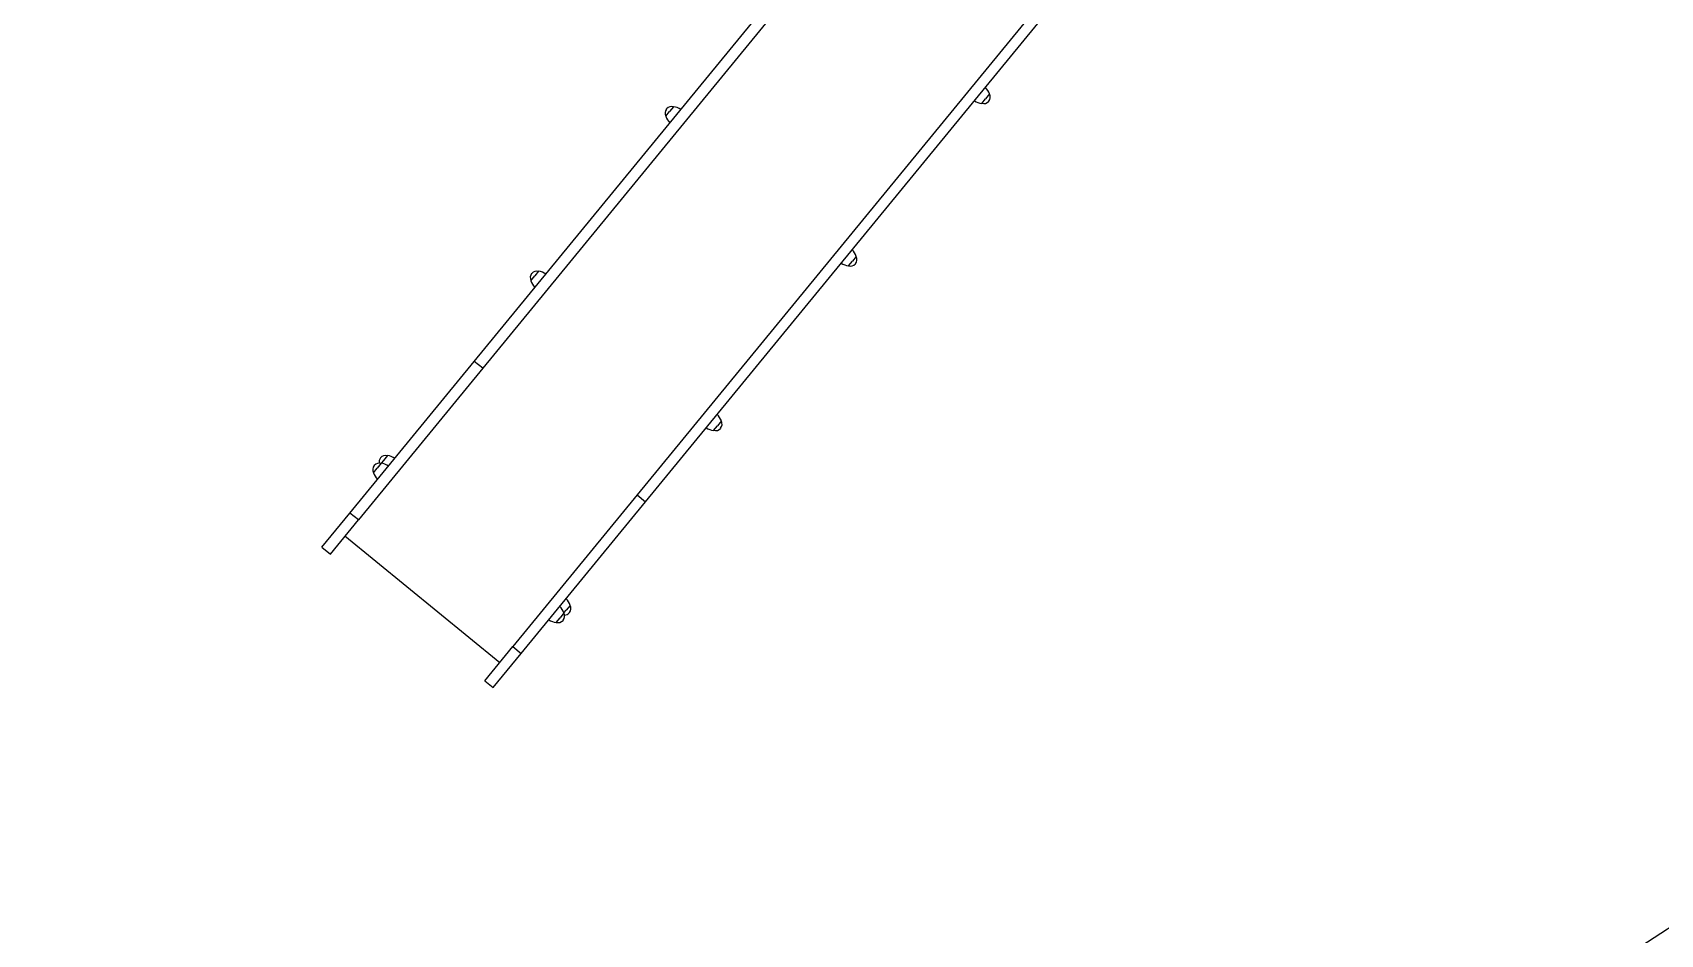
# Model space of a CAD drawing. Header units: metres. Extents: x 595893 to 596105, y 139631 to 139768.
# Drawn here: x 596050.091 to 596053.055, y 139676.485 to 139678.128 of the extents above; entities that cross this region are included whole.
import ezdxf

# ---------------------------------------------------------------- set-up
doc = ezdxf.new("R2010")
doc.units = ezdxf.units.M
doc.header["$MEASUREMENT"] = 0
doc.linetypes.add('DD2', pattern=[209.9734, 157.48, -26.2467, 0, -26.2467])
doc.layers.add('08-VU-0.20', color=32, linetype='Continuous')

# ---------------------------------------------------------------- blocks, each defined once
blk = doc.blocks.new('A$C53152EA7')
at = {"linetype": 'Continuous'}
for p, q in [((-0.202, -2.7923), (-0.202, -1.4248)), ((-0.1822, -1.4248), (-0.1822, -2.7923)), ((0.1817, -1.4248), (0.1817, -2.7923)), ((0.2014, -2.7923), (0.2014, -1.4248)), ((0.2149, -1.8208), (0.2149, -1.832)), ((0.2149, -1.8432), (0.2149, -1.832)), ((0.2221, -1.8318), (0.2221, -1.8322)), ((-0.2226, -2.2149), (-0.2226, -2.2145)), ((-0.2154, -2.2034), (-0.2154, -2.2147)), ((-0.2154, -2.2259), (-0.2154, -2.2147)), ((0.2149, -2.2034), (0.2149, -2.2147)), ((0.2149, -2.2259), (0.2149, -2.2147)), ((0.2221, -2.2145), (0.2221, -2.2149)), ((-0.2226, -2.6024), (-0.2226, -2.602)), ((-0.2154, -2.591), (-0.2154, -2.6022)), ((-0.2154, -2.6135), (-0.2154, -2.6022)), ((0.2149, -2.591), (0.2149, -2.6022)), ((0.2149, -2.6135), (0.2149, -2.6022)), ((0.2221, -2.602), (0.2221, -2.6024)), ((-0.1822, -2.7923), (-0.202, -2.7923)), ((-0.202, -3.1495), (-0.202, -2.7923)), ((-0.1822, -2.7923), (-0.1822, -3.1495)), ((0.1817, -2.7923), (0.2014, -2.7923)), ((0.1817, -2.7923), (0.1817, -3.1495)), ((0.2014, -3.1495), (0.2014, -2.7923)), ((-0.2226, -3.0367), (-0.2226, -3.0363)), ((-0.2154, -3.0253), (-0.2154, -3.0365)), ((-0.2154, -3.0365), (-0.2154, -3.0432)), ((-0.2154, -3.0432), (-0.2154, -3.0545)), ((0.2149, -3.0253), (0.2149, -3.0365)), ((0.2149, -3.0432), (0.2149, -3.0365)), ((0.2149, -3.0432), (0.2149, -3.0545)), ((0.2221, -3.0363), (0.2221, -3.0367)), ((-0.2226, -3.0547), (-0.2226, -3.0543)), ((-0.2154, -3.0657), (-0.2154, -3.0545)), ((0.2149, -3.0657), (0.2149, -3.0545)), ((0.2221, -3.0543), (0.2221, -3.0547)), ((-0.1822, -3.1495), (-0.202, -3.1495)), ((-0.202, -3.2299), (-0.202, -3.1495)), ((-0.1822, -3.2299), (-0.1822, -3.1495)), ((0.1817, -3.1495), (0.2014, -3.1495)), ((0.1817, -3.2299), (0.1817, -3.1495)), ((0.2014, -3.2299), (0.2014, -3.1495)), ((-0.1831, -3.1874), (0.1817, -3.1874)), ((-0.202, -3.2299), (-0.1822, -3.2299)), ((0.1817, -3.2299), (0.2014, -3.2299))]:
    blk.add_line(p, q, dxfattribs=at)
for centre, radius, start, end in [((0.1983, -1.848), 0.0319, 58.71, 84.4202), ((0.2107, -1.8318), 0.0114, 360, 68.356), ((0.2107, -1.8322), 0.0114, 291.644, 360), ((0.1983, -1.8159), 0.0319, 275.5798, 301.29), ((-0.2112, -2.2145), 0.0114, 111.644, 180), ((-0.2112, -2.2149), 0.0114, 180, 248.356), ((-0.1989, -2.2307), 0.0319, 95.5798, 121.29), ((0.1983, -2.2307), 0.0319, 58.71, 84.4202), ((0.2107, -2.2145), 0.0114, 360, 68.356), ((0.2107, -2.2149), 0.0114, 291.644, 360), ((-0.1989, -2.1986), 0.0319, 238.71, 264.4202), ((0.1983, -2.1986), 0.0319, 275.5798, 301.29), ((-0.2112, -2.602), 0.0114, 111.644, 180), ((-0.2112, -2.6024), 0.0114, 180, 248.356), ((-0.1989, -2.6183), 0.0319, 95.5798, 121.29), ((0.1983, -2.6183), 0.0319, 58.71, 84.4202), ((0.2107, -2.602), 0.0114, 360, 68.356), ((0.2107, -2.6024), 0.0114, 291.644, 360), ((-0.1989, -2.5862), 0.0319, 238.71, 264.4202), ((0.1983, -2.5862), 0.0319, 275.5798, 301.29), ((-0.1989, -3.0525), 0.0319, 95.5798, 121.29), ((0.1983, -3.0525), 0.0319, 58.71, 84.4202), ((-0.2112, -3.0363), 0.0114, 111.644, 180), ((-0.2112, -3.0367), 0.0114, 180, 230.5104), ((-0.2112, -3.0543), 0.0114, 111.644, 180), ((-0.1989, -3.0705), 0.0319, 95.5798, 121.29), ((0.1983, -3.0705), 0.0319, 58.71, 84.4202), ((0.2107, -3.0363), 0.0114, 360, 68.356), ((0.2107, -3.0543), 0.0114, 360, 68.356), ((0.2107, -3.0367), 0.0114, 309.4896, 360), ((-0.2112, -3.0547), 0.0114, 180, 248.356), ((-0.1989, -3.0384), 0.0319, 238.71, 264.4033), ((0.1983, -3.0384), 0.0319, 275.5798, 301.29), ((0.2107, -3.0547), 0.0114, 291.644, 360)]:
    blk.add_arc(centre, radius, start, end, dxfattribs=at)

msp = doc.modelspace()

# ---------------------------------------------------------------- linework, layer by layer
at = {"layer": '08-VU-0.20'}
msp.add_ellipse((596051.5573, 139682.0514, 0), major_axis=(-4.9438, -6.0286), ratio=0.665702, start_param=-1.570796, end_param=4.712389, dxfattribs=at)

# ---------------------------------------------------------------- block references
at = {"layer": '08-VU-0.20', "linetype": 'DD2', "rotation": 320.6596855716419}
msp.add_blockref('A$C53152EA7', (596052.8215, 139679.5609, 0), dxfattribs=at)

doc.saveas('drawing.dxf')
